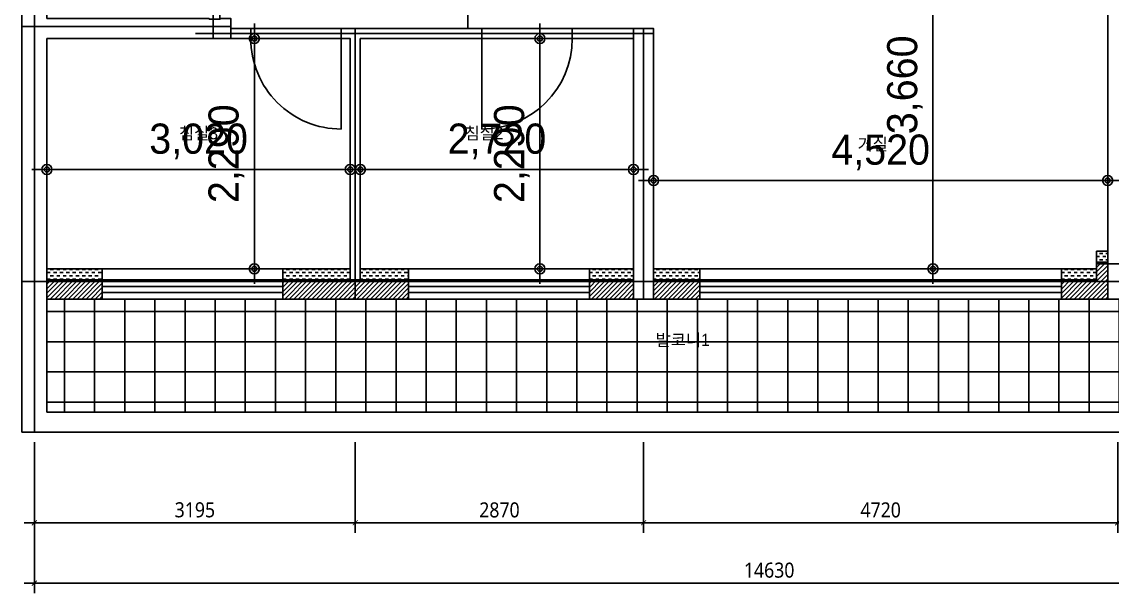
# Model space of a CAD drawing. Extents: x -125 to 16400, y -1600 to 10435.
# Drawn here: x -125 to 10730, y -1600 to 4081 of the extents above; entities that cross this region are included whole.
import ezdxf

# ---------------------------------------------------------------- set-up
doc = ezdxf.new("R2010")
doc.units = 0
doc.header["$MEASUREMENT"] = 0
doc.linetypes.add('AUDIT_D_220706163347-0', pattern=[0])
doc.linetypes.add('CEN', pattern=[62, 60, -1, 0, -1])
for name, color, linetype in [('A_HAT', 8, 'Continuous'), ('AA-XXXX-DIMS', 7, 'Continuous'), ('CEN_CON', 1, 'CEN'), ('CEN_WALL', 12, 'CEN'), ('CONC', 2, 'Continuous'), ('DIM', 7, 'AUDIT_D_220706163347-0'), ('DOOR', 4, 'Continuous'), ('FIN', 6, 'Continuous'), ('INS', 8, 'Continuous'), ('WAL', 3, 'Continuous'), ('WAL_DRY', 7, 'Continuous'), ('WIN', 4, 'Continuous'), ('바닥타일', 8, 'Continuous'), ('실명', 3, 'AUDIT_D_220706163347-0')]:
    doc.layers.add(name, color=color, linetype=linetype)
doc.styles.add('HAUD01', font='Dotum.ttf')
doc.styles.add('맑은고딕', font='malgun.ttf', dxfattribs={"width": 0.9})
doc.dimstyles.new('HAUD-100', dxfattribs={"dimscale": 100, "dimtxt": 3, "dimasz": 1, "dimexe": 0, "dimexo": 3, "dimgap": 1, "dimtad": 1, "dimdec": 0, "dimdsep": 46, "dimlunit": 6, "dimtxsty": 'HAUD01', "dimblk": 'DIMDOT', "dimcen": 2.5, "dimdle": 1.5, "dimclrd": 7, "dimclre": 7, "dimclrt": 3, "dimadec": 0, "dimazin": 0, "dimtfac": 1, "dimtdec": 0, "dimtix": 1, "dimtmove": 2, "dimatfit": 3, "dimfxl": 1, "dimtvp": 1, "dimtolj": 1, "dimtzin": 0, "dimarcsym": 0})
doc.dimstyles.new('MCDIM-50', dxfattribs={"dimscale": 50, "dimtxt": 3, "dimasz": 1, "dimexe": 2, "dimexo": 2, "dimgap": 1, "dimtad": 1, "dimdec": 0, "dimzin": 0, "dimdsep": 46, "dimtxsty": '맑은고딕', "dimblk1": 'ARCHTICK', "dimblk2": 'ARCHTICK', "dimsah": 1, "dimcen": 0.09, "dimdle": 2, "dimclrd": 7, "dimclre": 7, "dimclrt": 3, "dimadec": 0, "dimazin": 0, "dimtfac": 1, "dimtdec": 0, "dimtix": 1, "dimtmove": 2, "dimatfit": 3, "dimldrblk": 'ARCHTICK', "dimfxl": 1, "dimtolj": 1, "dimtzin": 0, "dimarcsym": 0})
pattern_1 = [(45, (0, 0), (-22.45064, 22.45064), [])]
pattern_2 = [(0, (0, 0), (31.75, 31.75), [31.75, -31.75])]

# ---------------------------------------------------------------- blocks, each defined once
blk = doc.blocks.new('_ArchTick')
at = {"color": 0, "linetype": 'ByBlock', "const_width": 0.15}
blk.add_lwpolyline([(-0.5, -0.5), (0.5, 0.5)], dxfattribs=at)
blk = doc.blocks.new('*D15')
at = {"layer": 'Defpoints', "color": 0, "transparency": 16777216}
for p in [(0, 0), (14630, 0), (14630, -1500)]:
    blk.add_point(p, dxfattribs=at)
at = {"layer": 'DIM', "color": 7, "lineweight": -2, "transparency": 16777216}
for p, q in [((0, -100), (0, -1600)), ((14630, -100), (14630, -1600)), ((-100, -1500), (14730, -1500))]:
    blk.add_line(p, q, dxfattribs=at)
at = {"layer": 'DIM', "color": 7, "lineweight": -2, "transparency": 16777216, "xscale": 50, "yscale": 50, "zscale": 50, "rotation": 180}
blk.add_blockref('_ArchTick', (0, -1500), dxfattribs=at)
at = {"layer": 'DIM', "color": 7, "lineweight": -2, "transparency": 16777216, "xscale": 50, "yscale": 50, "zscale": 50}
blk.add_blockref('_ArchTick', (14630, -1500), dxfattribs=at)
at = {"layer": 'DIM', "color": 3, "transparency": 16777216, "insert": (7315, -1372), "char_height": 150, "attachment_point": 5, "style": '맑은고딕'}
blk.add_mtext('\\A1;14630', dxfattribs=at)
blk = doc.blocks.new('*D16')
at = {"layer": 'Defpoints', "color": 0, "transparency": 16777216}
for p in [(0, 0), (3195, 0), (3195, -900)]:
    blk.add_point(p, dxfattribs=at)
at = {"layer": 'DIM', "color": 7, "lineweight": -2, "transparency": 16777216}
for p, q in [((0, -100), (0, -1000)), ((3195, -100), (3195, -1000)), ((-100, -900), (3295, -900))]:
    blk.add_line(p, q, dxfattribs=at)
at = {"layer": 'DIM', "color": 7, "lineweight": -2, "transparency": 16777216, "xscale": 50, "yscale": 50, "zscale": 50, "rotation": 180}
blk.add_blockref('_ArchTick', (0, -900), dxfattribs=at)
at = {"layer": 'DIM', "color": 7, "lineweight": -2, "transparency": 16777216, "xscale": 50, "yscale": 50, "zscale": 50}
blk.add_blockref('_ArchTick', (3195, -900), dxfattribs=at)
at = {"layer": 'DIM', "color": 3, "transparency": 16777216, "insert": (1598, -772), "char_height": 150, "attachment_point": 5, "style": '맑은고딕'}
blk.add_mtext('\\A1;3195', dxfattribs=at)
blk = doc.blocks.new('*D17')
at = {"layer": 'Defpoints', "color": 0, "transparency": 16777216}
for p in [(3195, 0), (6065, 0), (6065, -900)]:
    blk.add_point(p, dxfattribs=at)
at = {"layer": 'DIM', "color": 7, "lineweight": -2, "transparency": 16777216}
for p, q in [((3195, -100), (3195, -1000)), ((6065, -100), (6065, -1000)), ((3095, -900), (6165, -900))]:
    blk.add_line(p, q, dxfattribs=at)
at = {"layer": 'DIM', "color": 7, "lineweight": -2, "transparency": 16777216, "xscale": 50, "yscale": 50, "zscale": 50, "rotation": 180}
blk.add_blockref('_ArchTick', (3195, -900), dxfattribs=at)
at = {"layer": 'DIM', "color": 7, "lineweight": -2, "transparency": 16777216, "xscale": 50, "yscale": 50, "zscale": 50}
blk.add_blockref('_ArchTick', (6065, -900), dxfattribs=at)
at = {"layer": 'DIM', "color": 3, "transparency": 16777216, "insert": (4630, -773), "char_height": 150, "attachment_point": 5, "style": '맑은고딕'}
blk.add_mtext('\\A1;2870', dxfattribs=at)
blk = doc.blocks.new('*D18')
at = {"layer": 'Defpoints', "color": 0, "transparency": 16777216}
for p in [(6065, 0), (10785, 0), (10785, -900)]:
    blk.add_point(p, dxfattribs=at)
at = {"layer": 'DIM', "color": 7, "lineweight": -2, "transparency": 16777216}
for p, q in [((6065, -100), (6065, -1000)), ((10785, -100), (10785, -1000)), ((5965, -900), (10885, -900))]:
    blk.add_line(p, q, dxfattribs=at)
at = {"layer": 'DIM', "color": 7, "lineweight": -2, "transparency": 16777216, "xscale": 50, "yscale": 50, "zscale": 50, "rotation": 180}
blk.add_blockref('_ArchTick', (6065, -900), dxfattribs=at)
at = {"layer": 'DIM', "color": 7, "lineweight": -2, "transparency": 16777216, "xscale": 50, "yscale": 50, "zscale": 50}
blk.add_blockref('_ArchTick', (10785, -900), dxfattribs=at)
at = {"layer": 'DIM', "color": 3, "transparency": 16777216, "insert": (8425, -773), "char_height": 150, "attachment_point": 5, "style": '맑은고딕'}
blk.add_mtext('\\A1;4720', dxfattribs=at)
blk = doc.blocks.new('*D19')
at = {"layer": 'Defpoints', "color": 0, "transparency": 16777216}
for p in [(10785, 0), (12780, 0), (12780, -900)]:
    blk.add_point(p, dxfattribs=at)
at = {"layer": 'DIM', "color": 7, "lineweight": -2, "transparency": 16777216}
for p, q in [((10785, -100), (10785, -1000)), ((12780, -100), (12780, -1000)), ((10685, -900), (12880, -900))]:
    blk.add_line(p, q, dxfattribs=at)
at = {"layer": 'DIM', "color": 7, "lineweight": -2, "transparency": 16777216, "xscale": 50, "yscale": 50, "zscale": 50, "rotation": 180}
blk.add_blockref('_ArchTick', (10785, -900), dxfattribs=at)
at = {"layer": 'DIM', "color": 7, "lineweight": -2, "transparency": 16777216, "xscale": 50, "yscale": 50, "zscale": 50}
blk.add_blockref('_ArchTick', (12780, -900), dxfattribs=at)
at = {"layer": 'DIM', "color": 3, "transparency": 16777216, "insert": (11782, -772), "char_height": 150, "attachment_point": 5, "style": '맑은고딕'}
blk.add_mtext('\\A1;1995', dxfattribs=at)
blk = doc.blocks.new('DIMDOT')
at = {"layer": 'AA-XXXX-DIMS'}
for p, q in [((0, -1.5), (0, 1.5)), ((-1.5, 0), (1.5, 0))]:
    blk.add_line(p, q, dxfattribs=at)
for radius in [0.5, 0.25]:
    blk.add_circle((0, 0), radius, dxfattribs=at)
blk = doc.blocks.new('*D30')
at = {"layer": 'Defpoints', "color": 0, "transparency": 16777216}
for p in [(6165, 2504), (10685, 2504), (10685, 2504)]:
    blk.add_point(p, dxfattribs=at)
at = {"layer": 'DIM', "color": 7, "lineweight": -2, "transparency": 16777216}
for p, q in [((6165, 2804), (6165, 2504)), ((10685, 2804), (10685, 2504)), ((6265, 2504), (10585, 2504))]:
    blk.add_line(p, q, dxfattribs=at)
at = {"layer": 'DIM', "color": 7, "lineweight": -2, "transparency": 16777216, "xscale": 100, "yscale": 100, "zscale": 100, "rotation": 180}
blk.add_blockref('DIMDOT', (6165, 2504), dxfattribs=at)
at = {"layer": 'DIM', "color": 7, "lineweight": -2, "transparency": 16777216, "xscale": 100, "yscale": 100, "zscale": 100}
blk.add_blockref('DIMDOT', (10685, 2504), dxfattribs=at)
at = {"layer": 'DIM', "color": 3, "transparency": 16777216, "insert": (8425, 2783), "char_height": 300, "attachment_point": 5, "style": 'HAUD01'}
blk.add_mtext('\\A1;4,520', dxfattribs=at)
blk = doc.blocks.new('*D31')
at = {"layer": 'Defpoints', "color": 0, "transparency": 16777216}
for p in [(8946, 5285), (8946, 5285), (8946, 1625)]:
    blk.add_point(p, dxfattribs=at)
at = {"layer": 'DIM', "color": 7, "lineweight": -2, "transparency": 16777216}
for p, q in [((9246, 5285), (8946, 5285)), ((8946, 1725), (8946, 5185)), ((9246, 1625), (8946, 1625))]:
    blk.add_line(p, q, dxfattribs=at)
at = {"layer": 'DIM', "color": 7, "lineweight": -2, "transparency": 16777216, "xscale": 100, "yscale": 100, "zscale": 100}
for p, rotation in [((8946, 5285), 90), ((8946, 1625), 270)]:
    blk.add_blockref('DIMDOT', p, dxfattribs=dict(at, rotation=rotation))
at = {"layer": 'DIM', "color": 3, "transparency": 16777216, "insert": (8667, 3455), "char_height": 300, "attachment_point": 5, "rotation": 90, "style": 'HAUD01'}
blk.add_mtext('\\A1;3,660', dxfattribs=at)
blk = doc.blocks.new('*D34')
at = {"layer": 'Defpoints', "color": 0, "transparency": 16777216}
for p in [(3245, 2613), (5965, 2613), (5965, 2613)]:
    blk.add_point(p, dxfattribs=at)
at = {"layer": 'DIM', "color": 7, "lineweight": -2, "transparency": 16777216}
for p, q in [((3245, 2913), (3245, 2613)), ((5965, 2913), (5965, 2613)), ((3345, 2613), (5865, 2613))]:
    blk.add_line(p, q, dxfattribs=at)
at = {"layer": 'DIM', "color": 7, "lineweight": -2, "transparency": 16777216, "xscale": 100, "yscale": 100, "zscale": 100, "rotation": 180}
blk.add_blockref('DIMDOT', (3245, 2613), dxfattribs=at)
at = {"layer": 'DIM', "color": 7, "lineweight": -2, "transparency": 16777216, "xscale": 100, "yscale": 100, "zscale": 100}
blk.add_blockref('DIMDOT', (5965, 2613), dxfattribs=at)
at = {"layer": 'DIM', "color": 3, "transparency": 16777216, "insert": (4605, 2892), "char_height": 300, "attachment_point": 5, "style": 'HAUD01'}
blk.add_mtext('\\A1;2,720', dxfattribs=at)
blk = doc.blocks.new('*D35')
at = {"layer": 'Defpoints', "color": 0, "transparency": 16777216}
for p in [(5033, 3915), (5033, 3915), (5033, 1625)]:
    blk.add_point(p, dxfattribs=at)
at = {"layer": 'DIM', "color": 7, "lineweight": -2, "transparency": 16777216}
for p, q in [((5333, 3915), (5033, 3915)), ((5033, 1725), (5033, 3815)), ((5333, 1625), (5033, 1625))]:
    blk.add_line(p, q, dxfattribs=at)
at = {"layer": 'DIM', "color": 7, "lineweight": -2, "transparency": 16777216, "xscale": 100, "yscale": 100, "zscale": 100}
for p, rotation in [((5033, 3915), 90), ((5033, 1625), 270)]:
    blk.add_blockref('DIMDOT', p, dxfattribs=dict(at, rotation=rotation))
at = {"layer": 'DIM', "color": 3, "transparency": 16777216, "insert": (4754, 2770), "char_height": 300, "attachment_point": 5, "rotation": 90, "style": 'HAUD01'}
blk.add_mtext('\\A1;2,290', dxfattribs=at)
blk = doc.blocks.new('*D36')
at = {"layer": 'Defpoints', "color": 0, "transparency": 16777216}
for p in [(125, 2613), (3145, 2613), (3145, 2613)]:
    blk.add_point(p, dxfattribs=at)
at = {"layer": 'DIM', "color": 7, "lineweight": -2, "transparency": 16777216}
for p, q in [((125, 2913), (125, 2613)), ((3145, 2913), (3145, 2613)), ((225, 2613), (3045, 2613))]:
    blk.add_line(p, q, dxfattribs=at)
at = {"layer": 'DIM', "color": 7, "lineweight": -2, "transparency": 16777216, "xscale": 100, "yscale": 100, "zscale": 100, "rotation": 180}
blk.add_blockref('DIMDOT', (125, 2613), dxfattribs=at)
at = {"layer": 'DIM', "color": 7, "lineweight": -2, "transparency": 16777216, "xscale": 100, "yscale": 100, "zscale": 100}
blk.add_blockref('DIMDOT', (3145, 2613), dxfattribs=at)
at = {"layer": 'DIM', "color": 3, "transparency": 16777216, "insert": (1635, 2892), "char_height": 300, "attachment_point": 5, "style": 'HAUD01'}
blk.add_mtext('\\A1;3,020', dxfattribs=at)
blk = doc.blocks.new('*D37')
at = {"layer": 'Defpoints', "color": 0, "transparency": 16777216}
for p in [(2190, 3915), (2190, 3915), (2190, 1625)]:
    blk.add_point(p, dxfattribs=at)
at = {"layer": 'DIM', "color": 7, "lineweight": -2, "transparency": 16777216}
for p, q in [((2490, 3915), (2190, 3915)), ((2190, 1725), (2190, 3815)), ((2490, 1625), (2190, 1625))]:
    blk.add_line(p, q, dxfattribs=at)
at = {"layer": 'DIM', "color": 7, "lineweight": -2, "transparency": 16777216, "xscale": 100, "yscale": 100, "zscale": 100}
for p, rotation in [((2190, 3915), 90), ((2190, 1625), 270)]:
    blk.add_blockref('DIMDOT', p, dxfattribs=dict(at, rotation=rotation))
at = {"layer": 'DIM', "color": 3, "transparency": 16777216, "insert": (1911, 2770), "char_height": 300, "attachment_point": 5, "rotation": 90, "style": 'HAUD01'}
blk.add_mtext('\\A1;2,290', dxfattribs=at)

msp = doc.modelspace()

# ---------------------------------------------------------------- hatches: boundary and pattern name
at = {"layer": 'A_HAT'}
h = msp.add_hatch(dxfattribs=at)
h.set_pattern_fill('ANSI31', color=256, scale=10, style=0)
h.set_pattern_definition(pattern_1)
h.paths.add_polyline_path([(10225, 1325), (10685, 1325), (10685, 1690), (10575, 1690), (10575, 1515), (10225, 1515)])
h = msp.add_hatch(dxfattribs=at)
h.set_pattern_fill('ANSI31', color=256, scale=10, style=0)
h.set_pattern_definition(pattern_1)
h.paths.add_polyline_path([(125, 1325), (675, 1325), (675, 1515), (125, 1515)])
h = msp.add_hatch(dxfattribs=at)
h.set_pattern_fill('ANSI31', color=256, scale=10, style=0)
h.set_pattern_definition(pattern_1)
h.paths.add_polyline_path([(2475, 1325), (3725, 1325), (3725, 1515), (2475, 1515)])
h = msp.add_hatch(dxfattribs=at)
h.set_pattern_fill('ANSI31', color=256, scale=10, style=0)
h.set_pattern_definition(pattern_1)
h.paths.add_polyline_path([(5525, 1325), (5965, 1325), (5965, 1515), (5525, 1515)])
h = msp.add_hatch(dxfattribs=at)
h.set_pattern_fill('ANSI31', color=256, scale=10, style=0)
h.set_pattern_definition(pattern_1)
h.paths.add_polyline_path([(6165, 1325), (6625, 1325), (6625, 1515), (6165, 1515)])
at = {"layer": 'INS'}
h = msp.add_hatch(dxfattribs=at)
h.set_pattern_fill('DASH', color=256, scale=10, style=0)
h.set_pattern_definition(pattern_2)
h.paths.add_polyline_path([(10575, 1690), (10685, 1690), (10685, 1800), (10575, 1800)])
h = msp.add_hatch(dxfattribs=at)
h.set_pattern_fill('DASH', color=256, scale=10, style=0)
h.set_pattern_definition(pattern_2)
h.paths.add_polyline_path([(125, 1515), (675, 1515), (675, 1625), (125, 1625)])
h = msp.add_hatch(dxfattribs=at)
h.set_pattern_fill('DASH', color=256, scale=10, style=0)
h.set_pattern_definition(pattern_2)
h.paths.add_polyline_path([(2475, 1515), (3145, 1515), (3145, 1625), (2475, 1625)])
h = msp.add_hatch(dxfattribs=at)
h.set_pattern_fill('DASH', color=256, scale=10, style=0)
h.set_pattern_definition(pattern_2)
h.paths.add_polyline_path([(3245, 1515), (3725, 1515), (3725, 1625), (3245, 1625)])
h = msp.add_hatch(dxfattribs=at)
h.set_pattern_fill('DASH', color=256, scale=10, style=0)
h.set_pattern_definition(pattern_2)
h.paths.add_polyline_path([(5525, 1515), (5965, 1515), (5965, 1625), (5525, 1625)])
h = msp.add_hatch(dxfattribs=at)
h.set_pattern_fill('DASH', color=256, scale=10, style=0)
h.set_pattern_definition(pattern_2)
h.paths.add_polyline_path([(6165, 1515), (6625, 1515), (6625, 1625), (6165, 1625)])
h = msp.add_hatch(dxfattribs=at)
h.set_pattern_fill('DASH', color=256, scale=10, style=0)
h.set_pattern_definition(pattern_2)
h.paths.add_polyline_path([(10225, 1515), (10575, 1515), (10575, 1625), (10225, 1625)])
at = {"layer": '바닥타일'}
h = msp.add_hatch(dxfattribs=at)
h.set_pattern_fill('_USER', color=256, scale=300, style=0, double=1, pattern_type=0)
h.set_pattern_definition([(0, (0, 0), (0, 300), []), (90, (0, 0), (-300, 2e-14), [])])
h.paths.add_polyline_path([(125, 200), (12720, 200), (12720, 1490), (12705, 1490), (12705, 1500), (10995, 1500), (10995, 1325), (125, 1325)])

# ---------------------------------------------------------------- linework, layer by layer
at = {"layer": 'CEN_CON'}
for p, q in [((0, 0), (0, 7275)), ((-125, 4035), (1955, 4035)), ((6065, 1325), (6065, 4015)), ((0, 0), (14935, 0))]:
    msp.add_line(p, q, dxfattribs=at)
at = {"layer": 'CEN_WALL'}
for p, q in [((1780, 3915), (1780, 7135)), ((1605, 3965), (6165, 3965)), ((3195, 1325), (3195, 4015)), ((10575, 1675), (12880, 1675)), ((-125, 1500), (10995, 1500))]:
    msp.add_line(p, q, dxfattribs=at)
at = {"layer": 'CONC'}
for points in [[(-125, 0), (13225, 0), (13225, 200), (12840, 200), (12840, 790), (12720, 790), (12720, 200), (125, 200), (125, 3915), (1955, 3915), (1955, 4115), (1850, 4115), (1850, 4109.5), (1740, 4109.5), (1740, 4115), (125, 4115), (125, 7025), (1605, 7025), (1605, 6885), (3055, 6885), (3055, 7135), (1955, 7135), (1955, 7275), (-125, 7275)], [(10685, 1325), (10885, 1325), (10885, 4225), (10685, 4225)], [(5965, 1325), (6165, 1325), (6165, 4015), (5965, 4015)]]:
    msp.add_lwpolyline(points, close=True, dxfattribs=at)
at = {"layer": 'DOOR'}
for p, q in [((2155, 3915), (2155, 4015)), ((3055, 3915), (3055, 4015)), ((3055, 3915), (3055, 3015)), ((4455, 3915), (4455, 4015)), ((4455, 3915), (4455, 3015)), ((5355, 3915), (5355, 4015))]:
    msp.add_line(p, q, dxfattribs=at)
for centre, start, end in [((3055, 3915), 180.00002, 270.00002), ((4455, 3915), 270.00002, 0)]:
    msp.add_arc(centre, 900, start, end, dxfattribs=at)
at = {"layer": 'FIN'}
for points in [[(1845, 4115), (1955, 4115), (1955, 4015), (4315, 4015), (4315, 5235), (4265, 5235), (4265, 6775), (1845, 6775)], [(4315, 4015), (6165, 4015), (6165, 1625), (10575, 1625), (10575, 1800), (10685, 1800), (10685, 5285), (6465, 5285), (6465, 5235), (4315, 5235)], [(125, 1625), (3145, 1625), (3145, 3915), (125, 3915)], [(3245, 1625), (5965, 1625), (5965, 3915), (3245, 3915)], [(125, 200), (12720, 200), (12720, 1490), (12705, 1490), (12705, 1500), (10995, 1500), (10995, 1325), (125, 1325)]]:
    msp.add_lwpolyline(points, close=True, dxfattribs=at)
at = {"layer": 'INS'}
for points in [[(10575, 1690), (10685, 1690), (10685, 1800), (10575, 1800)], [(125, 1515), (675, 1515), (675, 1625), (125, 1625)], [(2475, 1515), (3145, 1515), (3145, 1625), (2475, 1625)], [(3245, 1515), (3725, 1515), (3725, 1625), (3245, 1625)], [(5525, 1515), (5965, 1515), (5965, 1625), (5525, 1625)], [(6165, 1515), (6625, 1515), (6625, 1625), (6165, 1625)], [(10225, 1515), (10575, 1515), (10575, 1625), (10225, 1625)]]:
    msp.add_lwpolyline(points, close=True, dxfattribs=at)
at = {"layer": 'WAL'}
for points in [[(10225, 1325), (10685, 1325), (10685, 1690), (10575, 1690), (10575, 1515), (10225, 1515)], [(125, 1325), (675, 1325), (675, 1515), (125, 1515)], [(2475, 1325), (3725, 1325), (3725, 1515), (2475, 1515)], [(5525, 1325), (5965, 1325), (5965, 1515), (5525, 1515)], [(6165, 1325), (6625, 1325), (6625, 1515), (6165, 1515)]]:
    msp.add_lwpolyline(points, close=True, dxfattribs=at)
at = {"layer": 'WAL_DRY'}
for points in [[(1955, 3915), (2155, 3915), (2155, 4015), (1955, 4015)], [(3055, 3915), (3145, 3915), (3145, 1515), (3245, 1515), (3245, 3915), (4455, 3915), (4455, 4015), (3055, 4015)], [(5355, 3915), (5965, 3915), (5965, 4015), (5355, 4015)]]:
    msp.add_lwpolyline(points, close=True, dxfattribs=at)
at = {"layer": 'WIN'}
for p, q in [((675, 1448.5), (2475, 1448.5)), ((3725, 1448.5), (5525, 1448.5)), ((6625, 1448.5), (10225, 1448.5)), ((675, 1391.5), (2475, 1391.5)), ((3725, 1391.5), (5525, 1391.5)), ((6625, 1391.5), (10225, 1391.5))]:
    msp.add_line(p, q, dxfattribs=at)
for points in [[(675, 1325), (2475, 1325), (2475, 1515), (675, 1515)], [(3725, 1325), (5525, 1325), (5525, 1515), (3725, 1515)], [(6625, 1325), (10225, 1325), (10225, 1515), (6625, 1515)]]:
    msp.add_lwpolyline(points, close=True, dxfattribs=at)
at = {"layer": '바닥타일'}
msp.add_lwpolyline([(125, 200), (12720, 200), (12720, 1490), (12705, 1490), (12705, 1500), (10995, 1500), (10995, 1325), (125, 1325)], close=True, dxfattribs=at)

# ---------------------------------------------------------------- texts
at = {"layer": '실명', "style": 'HAUD01'}
for s, p in [('침실3', (1440, 2913)), ('침실2', (4283, 2913)), ('거실', (8196, 2804)), ('발코니1', (6185, 859))]:
    msp.add_text(s, height=120, dxfattribs=at).set_placement(p)

# ---------------------------------------------------------------- dimensions: what is measured, and where the dimension line sits
at = {"layer": 'DIM'}
for base, p1, p2, picture, middle in [((8946, 5285), (8946, 1625), (8946, 5285), '*D31', (8666.9, 3455)), ((2190, 3915), (2190, 1625), (2190, 3915), '*D37', (1910.9, 2770)), ((5033, 3915), (5033, 1625), (5033, 3915), '*D35', (4753.9, 2770))]:
    dim = msp.add_linear_dim(base=base, p1=p1, p2=p2, angle=90, dimstyle='HAUD-100', dxfattribs=at)
    dim.commit()
    dim.dimension.update_dxf_attribs({"geometry": picture, "text_midpoint": middle})
for base, p1, p2, dimstyle, picture, middle in [((3145, 2613), (125, 2613), (3145, 2613), 'HAUD-100', '*D36', (1635, 2892.1)), ((5965, 2613), (3245, 2613), (5965, 2613), 'HAUD-100', '*D34', (4605, 2892.1)), ((10685, 2504), (6165, 2504), (10685, 2504), 'HAUD-100', '*D30', (8425, 2783.1)), ((14630, -1500), (0, 0), (14630, 0), 'MCDIM-50', '*D15', (7315, -1372.1)), ((3195, -900), (0, 0), (3195, 0), 'MCDIM-50', '*D16', (1597.5, -772.1)), ((6065, -900), (3195, 0), (6065, 0), 'MCDIM-50', '*D17', (4630, -772.5)), ((10785, -900), (6065, 0), (10785, 0), 'MCDIM-50', '*D18', (8425, -772.5)), ((12780, -900), (10785, 0), (12780, 0), 'MCDIM-50', '*D19', (11782.5, -772.1))]:
    dim = msp.add_linear_dim(base=base, p1=p1, p2=p2, dimstyle=dimstyle, dxfattribs=at)
    dim.commit()
    dim.dimension.update_dxf_attribs({"geometry": picture, "text_midpoint": middle})

doc.saveas('drawing.dxf')
